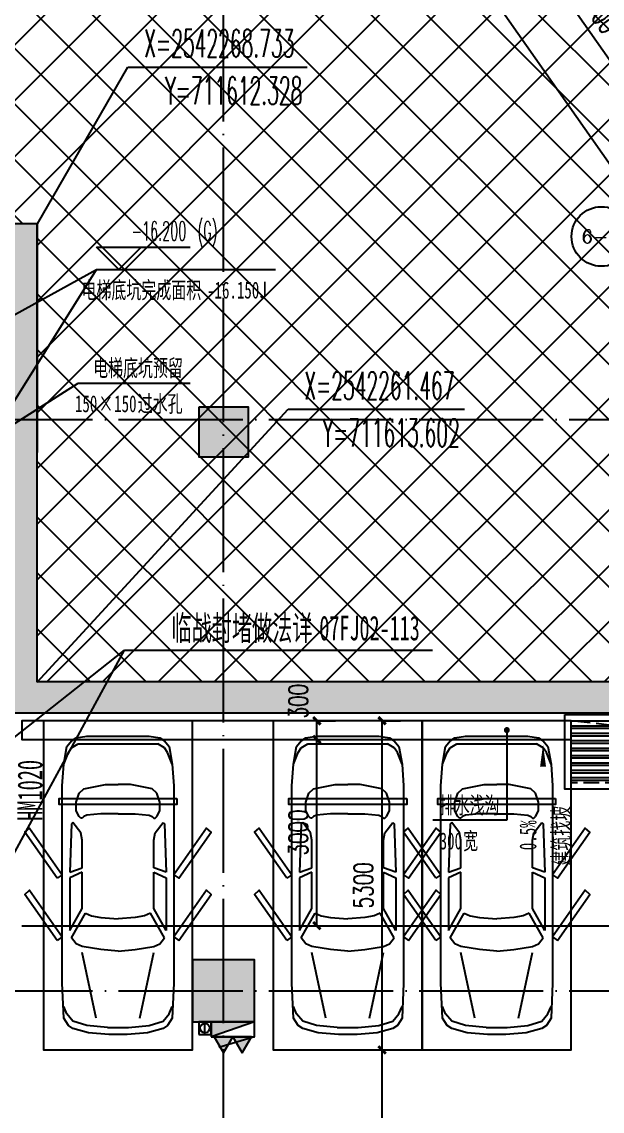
# Model space of a CAD drawing. Header units: millimetres. Extents: x 12325263 to 13848842, y -1463133 to 573208.
# Drawn here: x 12574747 to 12584097, y -1321524 to -1303982 of the extents above; entities that cross this region are included whole.
import ezdxf
from ezdxf.enums import TextEntityAlignment as Align

# ---------------------------------------------------------------- set-up
doc = ezdxf.new("R2010")
doc.units = ezdxf.units.MM
doc.header["$LTSCALE"] = 1000
for name, pattern in [('DASH', [0.35, 0.25, -0.1]), ('DOTE', [2.42, 2, -0.2, 0.02, -0.2]), ('地下室负三层平面图$0$-3F平面$0$$AUDIT_BAD_LTYPE2', [0])]:
    doc.linetypes.add(name, pattern=pattern)
for name, color, linetype in [('#s-灭火器', 20, 'Continuous'), ('A-ANNO-DIMS', 83, 'Continuous'), ('A-ANNO-ELEV', 3, 'Continuous'), ('A-ANNO-TEXT', 7, 'Continuous'), ('A-AXIS', 16, 'DOTE'), ('A-AXIS-DIMS', 3, 'Continuous'), ('A-AXIS-TEXT', 7, 'Continuous'), ('A-COLS', 6, 'Continuous'), ('A-WALL', 5, 'Continuous'), ('A-WALL-PATT', 8, 'Continuous'), ('A_WALL(防火墙)', 151, 'Continuous'), ('AXIS', 3, 'Continuous'), ('AXIS_TEXT', 7, 'Continuous'), ('DIM_COOR', 7, 'Continuous'), ('EQUIP_消火栓', 7, 'Continuous'), ('J-集水井', 40, 'Continuous'), ('PUB_HATCH', 8, 'Continuous'), ('PUB_TEXT', 7, 'Continuous'), ('VPIPE-消防中', 3, 'Continuous'), ('人防墙', 6, 'Continuous'), ('人防门编号', 73, 'Continuous'), ('商业酒店共享车位', 53, 'Continuous'), ('水条件', 1, 'Continuous'), ('水沟+分水线', 133, 'Continuous')]:
    doc.layers.add(name, color=color, linetype=linetype)
doc.styles.add('-黑体', font='simhei.ttf')
doc.styles.add('_TCH_AXIS', font='COMPLEX', dxfattribs={"bigfont": 'GBCBIG'})
doc.styles.add('_TCH_DIM', font='SIMPLEX.shx', dxfattribs={"width": 0.7, "bigfont": 'GBCBIG.shx'})
doc.styles.add('_TCH_DIM_T3', font='SIMPLEX.shx', dxfattribs={"width": 0.705882, "bigfont": 'GBCBIG.shx'})
doc.styles.add('COMPLEX', font='COMPLEX')
doc.styles.add('宋体', font='', dxfattribs={"width": 0.65})
doc.styles.add('宋体-标注', font='', dxfattribs={"width": 0.6})
doc.styles.add('标注宋体', font='', dxfattribs={"width": 0.6})
doc.styles.get('宋体').set_extended_font_data('SimSun')
doc.styles.get('宋体-标注').set_extended_font_data('SimSun')
doc.styles.get('标注宋体').set_extended_font_data('NSimSun')
doc.dimstyles.new('_TCH_ARCH&&120', dxfattribs={"dimtxt": 306, "dimasz": 120, "dimexe": 300, "dimexo": 360, "dimgap": 147, "dimtad": 1, "dimdec": 0, "dimzin": 0, "dimdsep": 46, "dimtxsty": '_TCH_DIM_T3', "dimblk": 'ARCHTICK', "dimcen": 0.09, "dimclrt": 7, "dimazin": 2, "dimtfac": 1, "dimtdec": 0, "dimtix": 1, "dimtmove": 2, "dimatfit": 3, "dimfxl": 1, "dimfxlon": 1, "dimtolj": 1, "dimtzin": 0, "dimarcsym": 0})

# ---------------------------------------------------------------- blocks, each defined once
blk = doc.blocks.new('asdgafgf20230228-rf3')
at = {"layer": '人防门编号'}
for p, q in [((27419, 41500), (33423, 46237)), ((30650, 41137), (33423, 46237)), ((33423, 46237), (38384, 46237))]:
    blk.add_line(p, q, dxfattribs=at)
at = {"layer": 'PUB_TEXT', "style": '宋体-标注', "width": 0.6}
for s, p in [('临战封堵做法详', (34181, 46394)), ('07FJ02-113', (36563, 46394))]:
    blk.add_text(s, height=396.5, dxfattribs=at).set_placement(p)
at = {"layer": '人防门编号', "style": '标注宋体', "width": 0.6}
blk.add_text('HM1020', height=400, rotation=89.9998, dxfattribs=at).set_placement((32101, 43489))
blk = doc.blocks.new('_FZH')
blk.add_lwpolyline([(-0.5, -0.5), (0.5, -0.5), (0.5, 0.5), (-0.5, 0.5)], close=True)
at = {"layer": 'PUB_HATCH'}
blk.add_solid([(-0.5, -0.5), (0.5, -0.5), (-0.5, 0.5), (0.5, 0.5)], dxfattribs=at)
blk = doc.blocks.new('asdgadfg')
at = {"layer": 'A-COLS', "rotation": 270}
for p, xscale, yscale, zscale in [((-26300, 75300), 800, 800, 800), ((-26300, 66300), 1000, 1000, 1000)]:
    blk.add_blockref('_FZH', p, dxfattribs=dict(at, xscale=xscale, yscale=yscale, zscale=zscale))
blk = doc.blocks.new('asdfsafd')
at = {"layer": 'PUB_HATCH'}
for points in [[(-5012, 90250), (-4512, 90750), (-11212, 90751), (-10712, 90251)], [(-5012, 82874), (-4512, 83374), (-4512, 90750), (-5012, 90250)], [(13388, 83374), (-4512, 83374), (-5012, 82874), (13388, 82874)]]:
    blk.add_hatch(color=256, dxfattribs=at).paths.add_polyline_path(points)
at = {"layer": 'A-WALL'}
for p, q in [((-4512, 90750), (-11212, 90751)), ((-4512, 83374), (-4512, 90750)), ((13388, 83374), (-4512, 83374)), ((13388, 82874), (-5012, 82874))]:
    blk.add_line(p, q, dxfattribs=at)
blk = doc.blocks.new('asdfsfsdf')
at = {"color": 253, "linetype": '地下室负三层平面图$0$-3F平面$0$$AUDIT_BAD_LTYPE2', "transparency": 33554559, "extrusion": (0.000447791, 3.52996e-16, 1)}
for p, q in [((-500, -141, 0), (-725, -212, 0)), ((-169, -110, 0), (-500, -141, 0)), ((169, -110, 0), (-169, -110, 0)), ((169, -110, 0), (500, -141, 0)), ((500, -141, 0), (725, -212, 0)), ((-825, -329, 0), (-875, -447, 0)), ((-725, -212, 0), (-825, -329, 0)), ((-350, -259, 0), (-575, -1318, 0)), ((350, -259, 0), (575, -1318, 0)), ((725, -212, 0), (825, -329, 0)), ((825, -329, 0), (875, -447, 0)), ((-275, -1365, 0), (-575, -1412, 0)), ((0, -1341), (-275, -1365, 0)), ((0, -1341), (275, -1365, 0)), ((275, -1365, 0), (575, -1412, 0)), ((-675, -1459, 0), (-750, -1553, 0)), ((-750, -1553, 0), (-525, -1953, 0)), ((-575, -1412, 0), (-675, -1459, 0)), ((750, -1553, 0), (525, -1953, 0)), ((575, -1412, 0), (675, -1459, 0)), ((675, -1459, 0), (750, -1553, 0)), ((-775, -2518, 0), (-775, -1671, 0)), ((-775, -1671, 0), (-575, -2024, 0)), ((775, -1671, 0), (575, -2024, 0)), ((775, -2518, 0), (775, -1671, 0)), ((-525, -1953, 0), (-425, -1906, 0)), ((-425, -1906, 0), (-275, -1882, 0)), ((-275, -1882, 0), (0, -1859)), ((275, -1882, 0), (0, -1859)), ((425, -1906, 0), (275, -1882, 0)), ((525, -1953, 0), (425, -1906, 0)), ((-575, -2024, 0), (-575, -2612, 0)), ((575, -2024, 0), (575, -2612, 0)), ((-575, -2612, 0), (-775, -2518, 0)), ((-775, -2612, 0), (-575, -2682, 0)), ((-750, -3388, 0), (-775, -2612, 0)), ((575, -2612, 0), (775, -2518, 0)), ((775, -2612, 0), (575, -2682, 0)), ((750, -3388, 0), (775, -2612, 0)), ((-575, -2682, 0), (-575, -3129, 0)), ((575, -2682, 0), (575, -3129, 0)), ((-575, -3129, 0), (-600, -3247, 0)), ((575, -3129, 0), (600, -3247, 0)), ((-600, -3247, 0), (-725, -3412, 0)), ((600, -3247, 0), (725, -3412, 0)), ((-725, -3412, 0), (-750, -3388, 0)), ((-625, -3506, 0), (-675, -3600, 0)), ((-600, -3482, 0), (-625, -3506, 0)), ((-575, -3482, 0), (-600, -3482, 0)), ((-550, -3506, 0), (-575, -3482, 0)), ((-500, -3529, 0), (-550, -3506, 0)), ((500, -3529, 0), (550, -3506, 0)), ((550, -3506, 0), (575, -3482, 0)), ((575, -3482, 0), (600, -3482, 0)), ((600, -3482, 0), (625, -3506, 0)), ((625, -3506, 0), (675, -3600, 0)), ((725, -3412, 0), (750, -3388, 0)), ((-675, -3600, 0), (-675, -3741, 0)), ((-275, -3553, 0), (-500, -3529, 0)), ((0, -3553), (-275, -3553, 0)), ((0, -3553), (275, -3553, 0)), ((275, -3553, 0), (500, -3529, 0)), ((675, -3600, 0), (675, -3741, 0)), ((-675, -3741, 0), (-625, -3882, 0)), ((675, -3741, 0), (625, -3882, 0)), ((-625, -3882, 0), (-550, -3953, 0)), ((-550, -3953, 0), (-200, -4024, 0)), ((-200, -4024, 0), (0, -4024)), ((200, -4024, 0), (0, -4024)), ((550, -3953, 0), (200, -4024, 0)), ((625, -3882, 0), (550, -3953, 0)), ((-875, -4353, 0), (-800, -4541, 0)), ((875, -4353, 0), (800, -4541, 0)), ((-800, -4541, 0), (-750, -4612, 0)), ((800, -4541, 0), (750, -4612, 0)), ((-750, -4612, 0), (-641, -4680, 0)), ((641, -4680, 0), (-641, -4680, 0)), ((750, -4612, 0), (641, -4680, 0))]:
    blk.add_line(p, q, dxfattribs=at)
for points in [[(-475, -24), (-150, 0), (150, 0), (475, -24), (725, -94), (800, -141), (875, -259), (900, -824), (900, -4000), (875, -4353), (825, -4635), (750, -4729), (675, -4776), (500, -4800), (-500, -4800), (-675, -4776), (-750, -4729), (-825, -4635), (-875, -4353), (-900, -4000), (-900, -824), (-875, -259), (-800, -141), (-725, -94)], [(-982, -1513), (-1500, -2253), (-1425, -2321), (-900, -1571)]]:
    blk.add_lwpolyline(points, close=True, dxfattribs=at)
at = {"color": 253, "linetype": '地下室负三层平面图$0$-3F平面$0$$AUDIT_BAD_LTYPE2', "transparency": 33554559, "extrusion": (0.000447791, 3.52996e-16, 1), "elevation": 0}
for points in [[(982, -1513), (1500, -2253), (1425, -2321), (900, -1571)], [(-900, -2571), (-982, -2513), (-1500, -3253), (-1425, -3321)], [(982, -2513), (1500, -3253), (1425, -3321), (900, -2571)]]:
    blk.add_lwpolyline(points, close=True, dxfattribs=at)
blk = doc.blocks.new('A$C06465456')
for points in [[(0, 5300), (2400, 5300), (2400, 0), (0, 0)], [(250, 4050), (250, 3950), (2150, 3950), (2150, 4050)]]:
    blk.add_lwpolyline(points, close=True)
at = {"xscale": -1, "rotation": 180}
blk.add_blockref('asdfsfsdf', (1200, 250), dxfattribs=at)
blk = doc.blocks.new('sdfgfghg')
at = {"layer": 'DIM_COOR', "color": 3}
for p, q in [((1010945, 229396), (1012404, 231923)), ((1012404, 231923), (1015291, 231923)), ((1010944, 222020), (1014985, 226413)), ((1014985, 226413), (1017827, 226413))]:
    blk.add_line(p, q, dxfattribs=at)
at = {"layer": 'PUB_TEXT', "style": '_TCH_DIM', "width": 0.494118}
for s, p in [('X=2542268.733', (1012666, 232080)), ('Y=711612.328', (1013002, 231319)), ('X=2542261.467', (1015244, 226570)), ('Y=711613.602', (1015538, 225809))]:
    blk.add_text(s, height=446.25, dxfattribs=at).set_placement(p)
blk = doc.blocks.new('管位')
at = {"layer": '水条件'}
blk.add_line((12573126, 675360), (12573126, 675160), dxfattribs=at)
blk.add_lwpolyline([(12573026, 675360), (12573226, 675360), (12573226, 675160), (12573026, 675160)], close=True, dxfattribs=at)
blk = doc.blocks.new('灭火器')
at = {"layer": '#s-灭火器', "ltscale": 1000}
for points in [[(292444, 59707), (292144, 59707), (292294, 59447)], [(292744, 59707), (292444, 59707), (292594, 59447)]]:
    blk.add_hatch(color=256, dxfattribs=at).paths.add_polyline_path(points)
for points in [[(292294, 59447), (292444, 59707), (292144, 59707)], [(292594, 59447), (292744, 59707), (292444, 59707)]]:
    blk.add_lwpolyline(points, close=True, dxfattribs=at)
blk = doc.blocks.new('$TWTSYS$00000508')
for p, q in [((-0.5, 0.5), (0.324, 1.224)), ((-0.5, 0.5), (-0.5, -0.5)), ((-0.5, -0.5), (0.5, 0.5)), ((0.5, 0.5), (-0.5, 0.5)), ((0.5, -0.5), (0.5, 0.5)), ((-0.5, -0.5), (0.5, -0.5))]:
    blk.add_line(p, q)
blk.add_solid([(0.5, -0.5), (0.5, 0.5), (-0.5, -0.5)])
blk = doc.blocks.new('消火栓')
at = {"layer": '#s-灭火器', "rotation": 180.0000000000001}
blk.add_blockref('灭火器', (12864422, 734932), dxfattribs=at)
at = {"layer": 'EQUIP_消火栓', "xscale": 700, "yscale": 240, "zscale": 700}
blk.add_blockref('$TWTSYS$00000508', (12571978, 675105), dxfattribs=at)
blk = doc.blocks.new('asdfsadfasdfsa')
at = {"layer": 'VPIPE-消防中'}
blk.add_circle((19500, 35250), 75, dxfattribs=at)
at = {"rotation": 180}
blk.add_blockref('消火栓', (12591928, 710335), dxfattribs=at)
at = {"layer": '水条件', "xscale": -1, "rotation": 180}
blk.add_blockref('管位', (-12553626, 710510), dxfattribs=at)
blk = doc.blocks.new('A$C0F4A4D7E')
at = {"layer": 'J-集水井', "linetype": 'DASH'}
h = blk.add_hatch(dxfattribs=at)
h.set_pattern_fill('ANSI32', color=98, scale=25, angle=495, style=0)
h.set_pattern_definition([(180, (200, -200), (-2e-09, -119.0625), []), (180, (160.31, -160.31), (-2e-09, -119.0625), [])])
edge = h.paths.add_edge_path()
edge.add_line((0, 0), (1500, 0))
edge.add_line((1500, 0), (1500, 1000))
edge.add_line((1500, 1000), (0, 1000))
edge.add_line((0, 1000), (0, 0))
at = {"layer": 'J-集水井', "color": 251, "linetype": 'Continuous'}
blk.add_lwpolyline([(1600, 1100), (-100, 1100), (-100, -100), (1600, -100)], close=True, dxfattribs=at)
at = {"layer": 'J-集水井', "linetype": 'DASH'}
blk.add_lwpolyline([(1500, 1000), (0, 1000), (0, 0), (1500, 0)], close=True, dxfattribs=at)
blk.add_lwpolyline([(0, 0), (151, 847), (1500, 1000)], dxfattribs=at)
at = {"layer": 'J-集水井', "color": 7, "style": '-黑体', "width": 0.8}
blk.add_text('A', height=600, rotation=0, dxfattribs=at).set_placement((575, 136))
blk = doc.blocks.new('_AXISO')
blk.add_circle((0, 0), 0.5)
at = {"layer": 'AXIS_TEXT', "style": 'COMPLEX', "width": 1.041667}
blk.add_attdef('A', text='', height=0.56, dxfattribs=at).set_placement((-0.25, -0.28), (0.25, -0.28), align=Align.FIT)
blk = doc.blocks.new('_ArchTick')
at = {"color": 0, "linetype": 'ByBlock', "const_width": 0.4}
blk.add_lwpolyline([(-0.5, -0.5), (0.5, 0.5)], dxfattribs=at)
blk = doc.blocks.new('*D5290')
at = {"layer": 'A-AXIS-DIMS', "color": 0, "lineweight": -2, "transparency": 16777216}
for p, q in [((-6479, 4816), (-6726, 4643)), ((-6480, 4815), (438, -5050)), ((439, -5050), (193, -5223))]:
    blk.add_line(p, q, dxfattribs=at)
at = {"layer": 'Defpoints', "color": 0, "transparency": 16777216}
for p in [(-4400, 6274), (2519, -3592), (438, -5050)]:
    blk.add_point(p, dxfattribs=at)
at = {"layer": 'A-AXIS-DIMS', "color": 0, "lineweight": -2, "transparency": 16777216, "xscale": 120, "yscale": 120, "zscale": 120}
for p, rotation in [((-6480, 4815), 125.0412482430256), ((438, -5050), 305.0412482430256)]:
    blk.add_blockref('_ArchTick', p, dxfattribs=dict(at, rotation=rotation))
at = {"layer": 'A-AXIS-DIMS', "color": 7, "transparency": 16777216, "insert": (-2775, 55), "char_height": 306, "attachment_point": 5, "rotation": 305.0412, "style": '_TCH_DIM_T3'}
blk.add_mtext('\\A1;12050', dxfattribs=at)
blk = doc.blocks.new('*D5292')
at = {"layer": 'A-AXIS-DIMS', "color": 0, "lineweight": -2, "transparency": 16777216}
for p, q in [((-5694, 5367), (-5940, 5194)), ((-5694, 5367), (-2249, 454)), ((-2249, 455), (-2495, 282))]:
    blk.add_line(p, q, dxfattribs=at)
at = {"layer": 'Defpoints', "color": 0, "transparency": 16777216}
for p in [(-4400, 6274), (-955, 1362), (-2249, 454)]:
    blk.add_point(p, dxfattribs=at)
at = {"layer": 'A-AXIS-DIMS', "color": 0, "lineweight": -2, "transparency": 16777216, "xscale": 120, "yscale": 120, "zscale": 120}
for p, rotation in [((-5694, 5367), 125.0412482430296), ((-2249, 454), 305.0412482430296)]:
    blk.add_blockref('_ArchTick', p, dxfattribs=dict(at, rotation=rotation))
at = {"layer": 'A-AXIS-DIMS', "color": 7, "transparency": 16777216, "insert": (-3726, 3083), "char_height": 306, "attachment_point": 5, "rotation": 305.0412, "style": '_TCH_DIM_T3'}
blk.add_mtext('\\A1;6000', dxfattribs=at)
blk = doc.blocks.new('*D3354')
at = {"layer": 'A-ANNO-DIMS', "color": 0, "lineweight": -2, "transparency": 16777216}
for p, q in [((12579499, -1315537), (12579800, -1315537)), ((12579500, -1318537), (12579500, -1315537)), ((12579499, -1318537), (12579800, -1318537))]:
    blk.add_line(p, q, dxfattribs=at)
at = {"layer": 'Defpoints', "color": 0, "transparency": 16777216}
for p in [(12577997, -1315537), (12579500, -1315537), (12577997, -1318537)]:
    blk.add_point(p, dxfattribs=at)
at = {"layer": 'A-ANNO-DIMS', "color": 0, "lineweight": -2, "transparency": 16777216, "xscale": 120, "yscale": 120, "zscale": 120}
for p, rotation in [((12579500, -1315537), 90), ((12579500, -1318537), 270)]:
    blk.add_blockref('_ArchTick', p, dxfattribs=dict(at, rotation=rotation))
at = {"layer": 'A-ANNO-DIMS', "color": 7, "transparency": 16777216, "insert": (12579200, -1317037), "char_height": 306, "attachment_point": 5, "rotation": 90, "style": '_TCH_DIM_T3'}
blk.add_mtext('\\A1;3000', dxfattribs=at)
blk = doc.blocks.new('*D3355')
at = {"layer": 'A-ANNO-DIMS', "color": 0, "lineweight": -2, "transparency": 16777216}
for p, q in [((12579499, -1315237), (12579800, -1315237)), ((12579500, -1315537), (12579500, -1315237)), ((12579499, -1315537), (12579800, -1315537))]:
    blk.add_line(p, q, dxfattribs=at)
at = {"layer": 'Defpoints', "color": 0, "transparency": 16777216}
for p in [(12577997, -1315237), (12579500, -1315237), (12577997, -1315537)]:
    blk.add_point(p, dxfattribs=at)
at = {"layer": 'A-ANNO-DIMS', "color": 0, "lineweight": -2, "transparency": 16777216, "xscale": 120, "yscale": 120, "zscale": 120}
for p, rotation in [((12579500, -1315237), 90), ((12579500, -1315537), 270)]:
    blk.add_blockref('_ArchTick', p, dxfattribs=dict(at, rotation=rotation))
at = {"layer": 'A-ANNO-DIMS', "color": 7, "transparency": 16777216, "insert": (12579200, -1314922), "char_height": 306, "attachment_point": 5, "rotation": 90, "style": '_TCH_DIM_T3'}
blk.add_mtext('\\A1;300', dxfattribs=at)
blk = doc.blocks.new('*D3670')
at = {"layer": 'A-ANNO-DIMS', "color": 0, "lineweight": -2, "transparency": 16777216}
for p, q in [((12580549, -1315237), (12580850, -1315237)), ((12580550, -1320537), (12580550, -1315237)), ((12580549, -1320537), (12580850, -1320537))]:
    blk.add_line(p, q, dxfattribs=at)
at = {"layer": 'Defpoints', "color": 0, "transparency": 16777216}
for p in [(12579093, -1315237), (12580550, -1315237), (12579093, -1320537)]:
    blk.add_point(p, dxfattribs=at)
at = {"layer": 'A-ANNO-DIMS', "color": 0, "lineweight": -2, "transparency": 16777216, "xscale": 120, "yscale": 120, "zscale": 120}
for p, rotation in [((12580550, -1315237), 90), ((12580550, -1320537), 270)]:
    blk.add_blockref('_ArchTick', p, dxfattribs=dict(at, rotation=rotation))
at = {"layer": 'A-ANNO-DIMS', "color": 7, "transparency": 16777216, "insert": (12580250, -1317887), "char_height": 306, "attachment_point": 5, "rotation": 90, "style": '_TCH_DIM_T3'}
blk.add_mtext('\\A1;5300', dxfattribs=at)
blk = doc.blocks.new('*D3671')
at = {"layer": 'A-ANNO-DIMS', "color": 0, "lineweight": -2, "transparency": 16777216}
for p, q in [((12580549, -1320537), (12580850, -1320537)), ((12580550, -1326037), (12580550, -1320537)), ((12580549, -1326037), (12580850, -1326037))]:
    blk.add_line(p, q, dxfattribs=at)
at = {"layer": 'Defpoints', "color": 0, "transparency": 16777216}
for p in [(12579093, -1320537), (12580550, -1320537), (12579093, -1326037)]:
    blk.add_point(p, dxfattribs=at)
at = {"layer": 'A-ANNO-DIMS', "color": 0, "lineweight": -2, "transparency": 16777216, "xscale": 120, "yscale": 120, "zscale": 120}
for p, rotation in [((12580550, -1320537), 90), ((12580550, -1326037), 270)]:
    blk.add_blockref('_ArchTick', p, dxfattribs=dict(at, rotation=rotation))
at = {"layer": 'A-ANNO-DIMS', "color": 7, "transparency": 16777216, "insert": (12580250, -1323287), "char_height": 306, "attachment_point": 5, "rotation": 90, "style": '_TCH_DIM_T3'}
blk.add_mtext('\\A1;5500', dxfattribs=at)
blk = doc.blocks.new('ASDFASDFASFSDF')
at = {"layer": 'A-AXIS-DIMS'}
ref = blk.add_blockref('_AXISO', (-3673.9, -545), dxfattribs=dict(at, xscale=960, yscale=960, zscale=960))
ref.add_attrib('A', '6-B', dxfattribs={"layer": 'A-AXIS-TEXT', "height": 212.51, "style": '_TCH_AXIS'}).set_placement((-3992.7, -651.2), (-3355.2, -651.2), align=Align.FIT)
for p2, distance, picture, middle in [((2518.7, -3591.6), -2540.9, '*D5290', (-2775.3, 54.7)), ((-955, 1361.8), -1580.9, '*D5292', (-3726.2, 3082.5))]:
    dim = blk.add_aligned_dim(p1=(-4400, 6274.2), p2=p2, distance=distance, dimstyle='_TCH_ARCH&&120', dxfattribs=at)
    dim.commit()
    dim.dimension.update_dxf_attribs({"geometry": picture, "text_midpoint": middle})
blk = doc.blocks.new('qlzw')
at = {"layer": 'A-AXIS'}
for p, q in [((12444566.8, 979489.8), (12444566.8, 1082089.8)), ((12411416.8, 1071489.8), (12486866.8, 1071489.8)), ((12411416.8, 1062289.8), (12486866.8, 1062289.8))]:
    blk.add_line(p, q, dxfattribs=at)
blk.add_blockref('ASDFASDFASFSDF', (12454326.8, 1074982.1))

msp = doc.modelspace()

# ---------------------------------------------------------------- hatches: boundary and pattern name
at = {"layer": 'A-WALL-PATT'}
h = msp.add_hatch(dxfattribs=at)
h.set_pattern_fill('ANSI37', color=252, scale=400)
h.set_pattern_definition([(45, (0, 0), (-449.012806, 449.012806), []), (135, (0, 0), (-449.012806, -449.012806), [])])
h.paths.add_polyline_path([(12504241.6, -1283958), (12637591.6, -1283958), (12637591.6, -1405608), (12504241.6, -1405608)])
h.paths.add_polyline_path([(12536667.4, -1284257.5), (12508912.2, -1303721.7), (12510476.6, -1305952.6), (12510476.6, -1360683.5), (12523697, -1360697.5), (12523657.2, -1398386.8), (12613949.5, -1398386.7), (12628138.6, -1317575.9), (12611264, -1314613), (12574996.8, -1314613), (12574997.8, -1307236.8), (12568296.8, -1307236.8), (12568296.8, -1310085.9), (12554779.2, -1310084.1)], flags=16)

# ---------------------------------------------------------------- linework, layer by layer
at = {"layer": 'A-ANNO-ELEV'}
for p, q in [((12576311.5, -1307970), (12575951.5, -1307610)), ((12575951.5, -1307610), (12577458.5, -1307610)), ((12576311.5, -1307970), (12576671.5, -1307610))]:
    msp.add_line(p, q, dxfattribs=at)
at = {"layer": 'A-WALL-PATT', "color": 252}
msp.add_lwpolyline([(12536667.4, -1284257.5), (12508912.2, -1303721.7), (12510476.6, -1305952.6), (12510476.6, -1360683.5), (12523697, -1360697.5), (12523657.2, -1398386.8), (12613949.5, -1398386.7), (12628138.6, -1317575.9), (12611264, -1314613), (12574996.8, -1314613), (12574997.8, -1307236.8), (12568296.8, -1307236.8), (12568296.8, -1310085.9), (12554779.2, -1310084.1)], close=True, dxfattribs=at)
at = {"layer": 'AXIS'}
for p, q in [((12573984.3, -1311111.8), (12575951.5, -1307970)), ((12573984.3, -1309053.3), (12575951.5, -1307970)), ((12575951.5, -1307970), (12578836.1, -1307970)), ((12574421.8, -1310586.8), (12575656.1, -1309800)), ((12575656.1, -1309800), (12577458.5, -1309800))]:
    msp.add_line(p, q, dxfattribs=at)
at = {"layer": '水沟+分水线'}
for p, q in [((12582560.6, -1315386.8), (12582560.6, -1316840)), ((12582560.6, -1316840), (12581370, -1316840)), ((12574746.8, -1318536.8), (12590696.8, -1318536.8))]:
    msp.add_line(p, q, dxfattribs=at)
msp.add_lwpolyline([(12583496.8, -1315236.8), (12574746.8, -1315236.8), (12574746.8, -1315536.8), (12583596.8, -1315536.8)], dxfattribs=at)
at = {"layer": '水沟+分水线', "const_width": 48}
msp.add_lwpolyline([(12582560.6, -1315362.8, 1), (12582560.6, -1315410.8, 1)], format="xyb", close=True, dxfattribs=at)
at = {"layer": '水沟+分水线'}
msp.add_lwpolyline([(12583143.9, -1318536.8, 0, 0, 0), (12583143.9, -1315617.8, 0, 96, 0), (12583143.9, -1315977.8, 0, 0, 0)], format="xyseb", dxfattribs=at)

# ---------------------------------------------------------------- block references
for name, p in [('asdgadfg', (12604296.8, -1385886.8)), ('sdfgfghg', (11564053.1, -1536633.1)), ('asdfsafd', (12579508.3, -1397986.7)), ('asdfsadfasdfsa', (12558196.8, -1355436.8))]:
    msp.add_blockref(name, p)
at = {"layer": 'A_WALL(防火墙)'}
msp.add_blockref('qlzw', (133430, -2381876.5), dxfattribs=at)
at = {"layer": '人防墙'}
msp.add_blockref('asdgafgf20230228-rf3', (12542976.8, -1360336.8), dxfattribs=at)
at = {"layer": '商业酒店共享车位', "xscale": -1}
for p in [(12577496.8, -1320536.8), (12581196.8, -1320536.8), (12583596.8, -1320536.8)]:
    msp.add_blockref('A$C06465456', p, dxfattribs=at)
at = {"layer": '水沟+分水线', "xscale": -1, "rotation": 359.9999999954303}
msp.add_blockref('A$C0F4A4D7E', (12585096.8, -1316236.8), dxfattribs=at)

# ---------------------------------------------------------------- texts
at = {"layer": 'A-ANNO-TEXT', "style": '_TCH_DIM', "width": 0.494118}
for s, p in [('-16.200', (12576515.3, -1307502)), ('(G)', (12577578.5, -1307502))]:
    msp.add_text(s, height=306, dxfattribs=at).set_placement(p)
at = {"layer": 'PUB_TEXT', "style": '宋体', "width": 0.65}
for s, p in [('电梯底坑完成面积', (12575708.8, -1308438)), ('-16.150J', (12577730.9, -1308438)), ('电梯底坑预留', (12575896.2, -1309692)), ('150', (12575602.9, -1310268)), ('×', (12575982.1, -1310268)), ('150', (12576234.8, -1310268)), ('过水孔', (12576614, -1310268)), ('排水浅沟', (12581478, -1316732)), ('300', (12581478, -1317308)), ('宽', (12581857.1, -1317308))]:
    msp.add_text(s, height=271.9, dxfattribs=at).set_placement(p)
for s, p in [('建筑找坡', (12583569.4, -1317570.5)), ('0.5%', (12583035.9, -1317321.2))]:
    msp.add_text(s, height=271.9, rotation=90.00001, dxfattribs=at).set_placement(p)

# ---------------------------------------------------------------- dimensions: what is measured, and where the dimension line sits
at = {"layer": 'A-ANNO-DIMS'}
dim = msp.add_linear_dim(base=(12579500, -1315236.8), p1=(12577996.8, -1315536.8), p2=(12577996.8, -1315236.8), angle=90, dimstyle='_TCH_ARCH&&120', dxfattribs=at)
dim.commit()
dim.dimension.update_dxf_attribs({"geometry": '*D3355', "text_midpoint": (12579200, -1314922.4), "dimtype": 129})
for p1, p2, distance, picture, middle in [((12579092.6, -1320536.8), (12579092.6, -1315236.8), -1457.4, '*D3670', (12580250, -1317886.8)), ((12577996.8, -1318536.8), (12577996.8, -1315536.8), -1503.2, '*D3354', (12579200, -1317036.8)), ((12579092.6, -1326036.8), (12579092.6, -1320536.8), -1457.4, '*D3671', (12580250, -1323286.8))]:
    dim = msp.add_aligned_dim(p1=p1, p2=p2, distance=distance, dimstyle='_TCH_ARCH&&120', dxfattribs=at)
    dim.commit()
    dim.dimension.update_dxf_attribs({"geometry": picture, "text_midpoint": middle})

doc.saveas('drawing.dxf')
